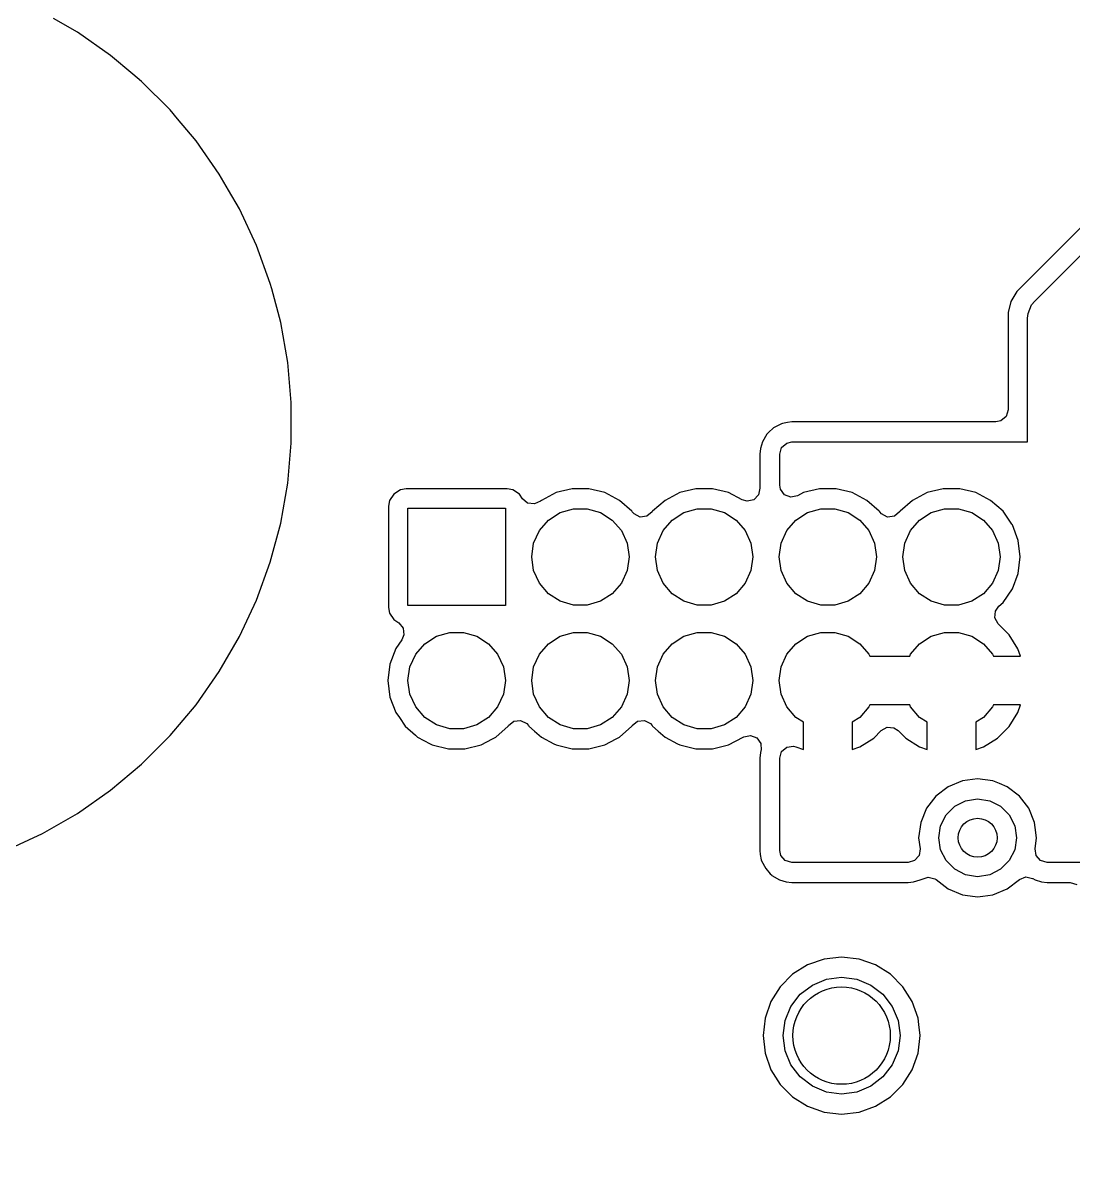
# Model space of a CAD drawing. Extents: x 116 to 183, y -110.2 to -37.6.
# Drawn here: x 129.14 to 139.92, y -65.82 to -54.12 of the extents above; entities that cross this region are included whole.
import ezdxf

# ---------------------------------------------------------------- set-up
doc = ezdxf.new("R2010")
doc.units = 0
doc.layers.add('BLACK', color=7, linetype='CONTINUOUS')

msp = doc.modelspace()

# ---------------------------------------------------------------- linework, layer by layer
at = {"layer": 'BLACK', "linetype": 'CONTINUOUS'}
for p, q in [((129.697114, -54.212902), (129.452409, -54.071621)), ((129.697115, -54.212903), (129.697114, -54.212902)), ((129.697131, -54.212913), (129.697115, -54.212903)), ((130.036917, -54.450834), (129.697131, -54.212913)), ((141.963384, -54.249512), (139.339513, -56.873383)), ((130.266213, -54.643237), (130.036917, -54.450834)), ((139.523223, -56.973223), (142.063223, -54.433224)), ((130.354689, -54.717477), (130.266213, -54.643237)), ((130.648013, -55.010801), (130.354689, -54.717477)), ((130.725242, -55.102839), (130.648013, -55.010801)), ((130.914655, -55.328572), (130.725242, -55.102839)), ((131.152576, -55.668358), (130.914655, -55.328572)), ((131.15258, -55.668365), (131.152576, -55.668358)), ((131.152588, -55.668376), (131.15258, -55.668365)), ((131.248374, -55.834282), (131.152588, -55.668376)), ((131.359996, -56.027616), (131.248374, -55.834282)), ((131.360009, -56.02764), (131.359996, -56.027616)), ((131.535305, -56.403566), (131.360009, -56.02764)), ((131.535306, -56.403571), (131.535305, -56.403566)), ((131.535311, -56.40358), (131.535306, -56.403571)), ((131.677189, -56.793386), (131.535311, -56.40358)), ((131.67719, -56.793392), (131.677189, -56.793386)), ((131.677192, -56.793396), (131.67719, -56.793392)), ((131.691718, -56.847608), (131.677192, -56.793396)), ((131.784553, -57.194074), (131.691718, -56.847608)), ((139.2802, -56.976117), (139.2495, -57.090691)), ((139.280201, -56.976112), (139.2802, -56.976117)), ((139.339509, -56.873389), (139.280201, -56.976112)), ((139.339513, -56.873383), (139.339509, -56.873389)), ((139.492137, -57.011102), (139.523223, -56.973223)), ((139.2495, -57.090691), (139.2495, -58.0905)), ((139.454804, -57.101227), (139.492133, -57.011107)), ((139.492133, -57.011107), (139.492137, -57.011102)), ((131.856586, -57.602595), (131.784553, -57.194074)), ((139.45, -57.15), (139.454804, -57.101227)), ((139.45, -58.42), (139.45, -57.15)), ((131.89274, -58.015839), (131.856586, -57.602595)), ((131.89274, -58.430661), (131.89274, -58.015839)), ((139.2495, -58.0905), (139.229815, -58.157539)), ((136.924624, -58.232891), (136.843916, -58.275899)), ((136.924627, -58.23289), (136.924624, -58.232891)), ((136.934825, -58.230397), (136.924627, -58.23289)), ((136.986313, -58.219197), (136.934825, -58.230397)), ((137.029992, -58.2145), (136.986313, -58.219197)), ((139.1255, -58.2145), (137.029992, -58.2145)), ((139.177011, -58.203294), (139.1255, -58.2145)), ((139.229815, -58.157539), (139.177011, -58.203294)), ((136.773154, -58.339249), (136.728511, -58.419059)), ((136.77316, -58.339242), (136.773154, -58.339249)), ((136.791104, -58.32166), (136.77316, -58.339242)), ((136.843913, -58.275901), (136.791104, -58.32166)), ((136.843916, -58.275899), (136.843913, -58.275901)), ((131.856586, -58.843905), (131.89274, -58.430661)), ((136.708825, -58.486102), (136.700502, -58.543992)), ((136.708826, -58.486096), (136.708825, -58.486101)), ((136.708825, -58.486101), (136.708825, -58.486102)), ((136.728509, -58.419064), (136.708826, -58.486096)), ((136.728511, -58.419059), (136.728509, -58.419064)), ((136.906, -58.544), (136.925685, -58.476961)), ((136.925685, -58.476961), (136.978489, -58.431206)), ((136.978489, -58.431206), (137.03, -58.42)), ((137.03, -58.42), (139.45, -58.42)), ((136.700502, -58.543992), (136.7005, -58.544003)), ((136.7005, -58.544003), (136.7005, -58.863033)), ((136.906, -58.863032), (136.906, -58.544)), ((131.784553, -59.252426), (131.856586, -58.843905)), ((132.945447, -58.955447), (132.901132, -59.021769)), ((133.011769, -58.911132), (132.945447, -58.955447)), ((133.01177, -58.911131), (133.011769, -58.911132)), ((133.070247, -58.8995), (133.01177, -58.911131)), ((133.070252, -58.8995), (133.070247, -58.8995)), ((134.109748, -58.8995), (133.070252, -58.8995)), ((134.109752, -58.8995), (134.109748, -58.8995)), ((134.168229, -58.911131), (134.109752, -58.8995)), ((134.16823, -58.911132), (134.168229, -58.911131)), ((134.234553, -58.955448), (134.16823, -58.911132)), ((134.265897, -59.002358), (134.234553, -58.955448)), ((134.609773, -58.94021), (134.459149, -59.019264)), ((134.774944, -58.8995), (134.609773, -58.94021)), ((134.945056, -58.8995), (134.774944, -58.8995)), ((135.110226, -58.94021), (134.945056, -58.8995)), ((135.260849, -59.019263), (135.110226, -58.94021)), ((135.879773, -58.94021), (135.72915, -59.019263)), ((136.044944, -58.8995), (135.879773, -58.94021)), ((136.215056, -58.8995), (136.044944, -58.8995)), ((136.380226, -58.94021), (136.215056, -58.8995)), ((136.521988, -59.014613), (136.380226, -58.94021)), ((136.689249, -58.962749), (136.640525, -59.012826)), ((136.703165, -58.894279), (136.689249, -58.962749)), ((136.7005, -58.863033), (136.703165, -58.894279)), ((136.91312, -58.904446), (136.906, -58.863032)), ((136.954064, -58.961061), (136.91312, -58.904446)), ((137.019118, -58.986554), (136.954064, -58.961061)), ((137.149773, -58.94021), (137.087626, -58.972828)), ((137.314944, -58.8995), (137.149773, -58.94021)), ((137.485056, -58.8995), (137.314944, -58.8995)), ((137.650226, -58.94021), (137.485056, -58.8995)), ((137.800849, -59.019263), (137.650226, -58.94021)), ((138.419773, -58.94021), (138.26915, -59.019263)), ((138.584944, -58.8995), (138.419773, -58.94021)), ((138.755056, -58.8995), (138.584944, -58.8995)), ((138.920226, -58.94021), (138.755056, -58.8995)), ((139.070849, -59.019263), (138.920226, -58.94021)), ((132.901131, -59.02177), (132.8895, -59.080247)), ((132.8895, -59.080247), (132.8895, -60.119752)), ((132.901132, -59.021769), (132.901131, -59.02177)), ((134.318726, -59.04682), (134.265897, -59.002358)), ((134.387989, -59.056005), (134.318726, -59.04682)), ((134.451223, -59.026286), (134.387989, -59.056005)), ((134.459147, -59.019266), (134.451223, -59.026286)), ((134.459149, -59.019264), (134.459147, -59.019266)), ((135.388184, -59.132072), (135.260849, -59.019263)), ((135.72915, -59.019263), (135.601815, -59.132072)), ((136.572461, -59.028611), (136.521988, -59.014613)), ((136.640525, -59.012826), (136.572461, -59.028611)), ((137.087626, -58.972828), (137.019118, -58.986554)), ((137.928184, -59.132072), (137.800849, -59.019263)), ((138.26915, -59.019263), (138.141815, -59.132072)), ((139.070852, -59.019266), (139.070849, -59.019263)), ((139.198183, -59.132071), (139.070852, -59.019266)), ((133.09, -60.1), (133.09, -59.1)), ((133.09, -59.1), (134.09, -59.1)), ((134.09, -59.1), (134.09, -60.1)), ((134.53257, -59.222125), (134.652292, -59.145184)), ((134.652292, -59.145184), (134.788843, -59.105089)), ((134.788843, -59.105089), (134.931157, -59.105089)), ((134.931157, -59.105089), (135.067708, -59.145184)), ((135.067708, -59.145184), (135.18743, -59.222125)), ((135.392951, -59.138978), (135.388184, -59.132072)), ((135.410753, -59.159523), (135.392951, -59.138978)), ((135.473317, -59.190627), (135.410753, -59.159523)), ((135.542766, -59.182968), (135.473317, -59.190627)), ((135.597049, -59.138978), (135.542766, -59.182968)), ((135.601815, -59.132072), (135.597049, -59.138978)), ((135.80257, -59.222125), (135.922292, -59.145184)), ((135.922292, -59.145184), (136.058843, -59.105089)), ((136.058843, -59.105089), (136.201157, -59.105089)), ((136.201157, -59.105089), (136.337708, -59.145184)), ((136.337708, -59.145184), (136.45743, -59.222125)), ((137.07257, -59.222125), (137.192292, -59.145184)), ((137.192292, -59.145184), (137.328843, -59.105089)), ((137.328843, -59.105089), (137.471157, -59.105089)), ((137.471157, -59.105089), (137.607708, -59.145184)), ((137.607708, -59.145184), (137.72743, -59.222125)), ((137.932951, -59.138978), (137.928184, -59.132072)), ((137.950753, -59.159523), (137.932951, -59.138978)), ((138.013317, -59.190627), (137.950753, -59.159523)), ((138.082766, -59.182968), (138.013317, -59.190627)), ((138.137049, -59.138978), (138.082766, -59.182968)), ((138.141815, -59.132072), (138.137049, -59.138978)), ((138.34257, -59.222125), (138.462292, -59.145184)), ((138.462292, -59.145184), (138.598843, -59.105089)), ((138.598843, -59.105089), (138.741157, -59.105089)), ((138.741157, -59.105089), (138.877708, -59.145184)), ((138.877708, -59.145184), (138.99743, -59.222125)), ((139.260476, -59.222318), (139.198183, -59.132071)), ((131.677189, -59.653114), (131.784553, -59.252426)), ((134.439373, -59.32968), (134.53257, -59.222125)), ((135.18743, -59.222125), (135.280627, -59.32968)), ((135.709373, -59.32968), (135.80257, -59.222125)), ((136.45743, -59.222125), (136.550627, -59.32968)), ((136.979373, -59.32968), (137.07257, -59.222125)), ((137.72743, -59.222125), (137.820627, -59.32968)), ((138.249373, -59.32968), (138.34257, -59.222125)), ((138.99743, -59.222125), (139.090627, -59.32968)), ((139.289288, -59.264059), (139.260476, -59.222318)), ((139.294818, -59.27207), (139.289288, -59.264059)), ((139.35514, -59.431128), (139.294818, -59.27207)), ((134.380254, -59.459134), (134.439373, -59.32968)), ((135.280627, -59.32968), (135.339746, -59.459134)), ((135.650254, -59.459134), (135.709373, -59.32968)), ((136.550627, -59.32968), (136.609746, -59.459134)), ((136.920254, -59.459134), (136.979373, -59.32968)), ((137.820627, -59.32968), (137.879746, -59.459134)), ((138.190254, -59.459134), (138.249373, -59.32968)), ((139.090627, -59.32968), (139.149746, -59.459134)), ((139.375645, -59.6), (139.35514, -59.431128)), ((134.36, -59.6), (134.380254, -59.459134)), ((135.339746, -59.459134), (135.36, -59.6)), ((135.63, -59.6), (135.650254, -59.459134)), ((136.609746, -59.459134), (136.63, -59.6)), ((136.9, -59.6), (136.920254, -59.459134)), ((137.879746, -59.459134), (137.9, -59.6)), ((138.17, -59.6), (138.190254, -59.459134)), ((139.149746, -59.459134), (139.17, -59.6)), ((131.535311, -60.04292), (131.677189, -59.653114)), ((134.380254, -59.740866), (134.36, -59.6)), ((135.36, -59.6), (135.339746, -59.740866)), ((135.650254, -59.740866), (135.63, -59.6)), ((136.63, -59.6), (136.609746, -59.740866)), ((136.920254, -59.740866), (136.9, -59.6)), ((137.9, -59.6), (137.879746, -59.740866)), ((138.190254, -59.740866), (138.17, -59.6)), ((139.17, -59.6), (139.149746, -59.740866)), ((139.35514, -59.768872), (139.375645, -59.6)), ((134.439373, -59.87032), (134.380254, -59.740866)), ((135.339746, -59.740866), (135.280627, -59.87032)), ((135.709373, -59.87032), (135.650254, -59.740866)), ((136.609746, -59.740866), (136.550627, -59.87032)), ((136.979373, -59.87032), (136.920254, -59.740866)), ((137.879746, -59.740866), (137.820627, -59.87032)), ((138.249373, -59.87032), (138.190254, -59.740866)), ((139.149746, -59.740866), (139.090627, -59.87032)), ((139.294818, -59.92793), (139.35514, -59.768872)), ((134.53257, -59.977875), (134.439373, -59.87032)), ((135.280627, -59.87032), (135.18743, -59.977875)), ((135.80257, -59.977875), (135.709373, -59.87032)), ((136.550627, -59.87032), (136.45743, -59.977875)), ((137.07257, -59.977875), (136.979373, -59.87032)), ((137.820627, -59.87032), (137.72743, -59.977875)), ((138.34257, -59.977875), (138.249373, -59.87032)), ((139.090627, -59.87032), (138.99743, -59.977875)), ((134.652292, -60.054816), (134.53257, -59.977875)), ((135.18743, -59.977875), (135.067708, -60.054816)), ((135.922292, -60.054816), (135.80257, -59.977875)), ((136.45743, -59.977875), (136.337708, -60.054816)), ((137.192292, -60.054816), (137.07257, -59.977875)), ((137.72743, -59.977875), (137.607708, -60.054816)), ((138.462292, -60.054816), (138.34257, -59.977875)), ((138.99743, -59.977875), (138.877708, -60.054816)), ((139.198183, -60.067929), (139.294818, -59.92793)), ((131.360009, -60.418859), (131.535305, -60.042933)), ((131.535305, -60.042932), (131.535311, -60.04292)), ((131.535305, -60.042933), (131.535305, -60.042932)), ((132.8895, -60.119752), (132.901131, -60.178229)), ((134.09, -60.1), (133.09, -60.1)), ((134.788843, -60.094911), (134.652292, -60.054816)), ((134.931157, -60.094911), (134.788843, -60.094911)), ((135.067708, -60.054816), (134.931157, -60.094911)), ((136.058843, -60.094911), (135.922292, -60.054816)), ((136.201157, -60.094911), (136.058843, -60.094911)), ((136.337708, -60.054816), (136.201157, -60.094911)), ((137.328843, -60.094911), (137.192292, -60.054816)), ((137.471157, -60.094911), (137.328843, -60.094911)), ((137.607708, -60.054816), (137.471157, -60.094911)), ((138.598843, -60.094911), (138.462292, -60.054816)), ((138.741157, -60.094911), (138.598843, -60.094911)), ((138.877708, -60.054816), (138.741157, -60.094911)), ((139.119876, -60.156702), (139.153832, -60.10722)), ((139.153832, -60.10722), (139.198183, -60.067929)), ((132.901131, -60.178229), (132.901132, -60.17823)), ((132.901132, -60.17823), (132.945447, -60.244552)), ((132.945447, -60.244552), (132.994824, -60.277545)), ((139.114892, -60.226394), (139.119876, -60.156702)), ((139.148377, -60.287717), (139.114892, -60.226394)), ((132.994824, -60.277545), (133.039629, -60.331158)), ((133.039629, -60.331158), (133.048336, -60.400483)), ((139.260084, -60.399424), (139.148377, -60.287717)), ((131.152588, -60.778124), (131.36, -60.418877)), ((131.36, -60.418877), (131.360004, -60.418867)), ((131.360004, -60.418867), (131.360009, -60.418859)), ((133.027983, -60.451087), (132.965183, -60.542068)), ((133.048336, -60.400483), (133.027983, -60.451087)), ((133.26257, -60.492125), (133.382292, -60.415184)), ((133.382292, -60.415184), (133.518843, -60.375089)), ((133.518843, -60.375089), (133.661157, -60.375089)), ((133.661157, -60.375089), (133.797708, -60.415184)), ((133.797708, -60.415184), (133.91743, -60.492125)), ((134.53257, -60.492125), (134.652292, -60.415184)), ((134.652292, -60.415184), (134.788843, -60.375089)), ((134.788843, -60.375089), (134.931157, -60.375089)), ((134.931157, -60.375089), (135.067708, -60.415184)), ((135.067708, -60.415184), (135.18743, -60.492125)), ((135.80257, -60.492125), (135.922292, -60.415184)), ((135.922292, -60.415184), (136.058843, -60.375089)), ((136.058843, -60.375089), (136.201157, -60.375089)), ((136.201157, -60.375089), (136.337708, -60.415184)), ((136.337708, -60.415184), (136.45743, -60.492125)), ((137.07257, -60.492125), (137.192292, -60.415184)), ((137.192292, -60.415184), (137.328843, -60.375089)), ((137.328843, -60.375089), (137.471157, -60.375089)), ((137.471157, -60.375089), (137.607708, -60.415184)), ((137.607708, -60.415184), (137.72743, -60.492125)), ((138.34257, -60.492125), (138.462292, -60.415184)), ((138.462292, -60.415184), (138.598843, -60.375089)), ((138.598843, -60.375089), (138.741157, -60.375089)), ((138.741157, -60.375089), (138.877708, -60.415184)), ((138.877708, -60.415184), (138.99743, -60.492125)), ((139.350003, -60.54253), (139.260084, -60.399424)), ((132.965182, -60.542068), (132.90486, -60.701125)), ((132.965183, -60.542068), (132.965182, -60.542068)), ((133.110254, -60.729134), (133.169373, -60.59968)), ((133.169373, -60.59968), (133.26257, -60.492125)), ((133.91743, -60.492125), (134.010627, -60.59968)), ((134.010627, -60.59968), (134.069746, -60.729134)), ((134.380254, -60.729134), (134.439373, -60.59968)), ((134.439373, -60.59968), (134.53257, -60.492125)), ((135.18743, -60.492125), (135.280627, -60.59968)), ((135.280627, -60.59968), (135.339746, -60.729134)), ((135.650254, -60.729134), (135.709373, -60.59968)), ((135.709373, -60.59968), (135.80257, -60.492125)), ((136.45743, -60.492125), (136.550627, -60.59968)), ((136.550627, -60.59968), (136.609746, -60.729134)), ((136.920254, -60.729134), (136.979373, -60.59968)), ((136.979373, -60.59968), (137.07257, -60.492125)), ((137.72743, -60.492125), (137.820627, -60.59968)), ((137.820627, -60.59968), (137.829907, -60.62)), ((138.240093, -60.62), (138.249373, -60.59968)), ((138.249373, -60.59968), (138.34257, -60.492125)), ((138.99743, -60.492125), (139.090627, -60.59968)), ((139.090627, -60.59968), (139.099907, -60.62)), ((139.377111, -60.619999), (139.350003, -60.54253)), ((132.904859, -60.70113), (132.884355, -60.87)), ((132.90486, -60.701125), (132.904859, -60.70113)), ((137.829907, -60.62), (138.240093, -60.62)), ((139.099907, -60.62), (139.377112, -60.62)), ((139.377112, -60.62), (139.377111, -60.619999)), ((130.914656, -61.117926), (131.152588, -60.778124)), ((133.09, -60.87), (133.110254, -60.729134)), ((134.069746, -60.729134), (134.09, -60.87)), ((134.36, -60.87), (134.380254, -60.729134)), ((135.339746, -60.729134), (135.36, -60.87)), ((135.63, -60.87), (135.650254, -60.729134)), ((136.609746, -60.729134), (136.63, -60.87)), ((136.9, -60.87), (136.920254, -60.729134)), ((132.884355, -60.87), (132.904859, -61.038869)), ((133.110254, -61.010866), (133.09, -60.87)), ((134.09, -60.87), (134.069746, -61.010866)), ((134.380254, -61.010866), (134.36, -60.87)), ((135.36, -60.87), (135.339746, -61.010866)), ((135.650254, -61.010866), (135.63, -60.87)), ((136.63, -60.87), (136.609746, -61.010866)), ((136.920254, -61.010866), (136.9, -60.87)), ((132.904859, -61.038869), (132.90486, -61.038874)), ((132.90486, -61.038874), (132.965182, -61.197931)), ((133.169373, -61.14032), (133.110254, -61.010866)), ((134.069746, -61.010866), (134.010627, -61.14032)), ((134.439373, -61.14032), (134.380254, -61.010866)), ((135.339746, -61.010866), (135.280627, -61.14032)), ((135.709373, -61.14032), (135.650254, -61.010866)), ((136.609746, -61.010866), (136.550627, -61.14032)), ((136.979373, -61.14032), (136.920254, -61.010866)), ((130.648013, -61.435699), (130.914656, -61.117926)), ((133.26257, -61.247875), (133.169373, -61.14032)), ((134.010627, -61.14032), (133.91743, -61.247875)), ((134.53257, -61.247875), (134.439373, -61.14032)), ((135.280627, -61.14032), (135.18743, -61.247875)), ((135.80257, -61.247875), (135.709373, -61.14032)), ((136.550627, -61.14032), (136.45743, -61.247875)), ((137.07257, -61.247875), (136.979373, -61.14032)), ((137.820627, -61.14032), (137.72743, -61.247875)), ((137.829907, -61.12), (137.820627, -61.14032)), ((138.240093, -61.12), (137.829907, -61.12)), ((138.249373, -61.14032), (138.240093, -61.12)), ((138.34257, -61.247875), (138.249373, -61.14032)), ((139.090627, -61.14032), (138.99743, -61.247875)), ((139.099907, -61.12), (139.090627, -61.14032)), ((139.377111, -61.12), (139.099907, -61.12)), ((139.350003, -61.197469), (139.377111, -61.12)), ((132.965182, -61.197931), (133.001508, -61.250557)), ((133.001508, -61.250557), (133.061817, -61.337929)), ((133.382292, -61.324816), (133.26257, -61.247875)), ((133.91743, -61.247875), (133.797708, -61.324816)), ((134.12295, -61.331021), (134.17723, -61.287033)), ((134.17723, -61.287033), (134.246678, -61.279372)), ((134.246678, -61.279372), (134.309244, -61.310473)), ((134.652292, -61.324816), (134.53257, -61.247875)), ((135.18743, -61.247875), (135.067708, -61.324816)), ((135.39295, -61.331021), (135.44723, -61.287033)), ((135.44723, -61.287033), (135.516678, -61.279372)), ((135.516678, -61.279372), (135.579244, -61.310473)), ((135.922292, -61.324816), (135.80257, -61.247875)), ((136.45743, -61.247875), (136.337708, -61.324816)), ((137.15, -61.297636), (137.07257, -61.247875)), ((137.15, -61.57711), (137.15, -61.297636)), ((137.72743, -61.247875), (137.65, -61.297636)), ((137.65, -61.297636), (137.65, -61.57711)), ((138.42, -61.297636), (138.34257, -61.247875)), ((138.42, -61.57711), (138.42, -61.297636)), ((138.99743, -61.247875), (138.92, -61.297636)), ((138.92, -61.297636), (138.92, -61.57711)), ((139.260084, -61.340575), (139.350003, -61.197469)), ((133.061817, -61.337929), (133.167505, -61.43156)), ((133.518843, -61.364911), (133.382292, -61.324816)), ((133.661157, -61.364911), (133.518843, -61.364911)), ((133.797708, -61.324816), (133.661157, -61.364911)), ((133.990852, -61.450734), (134.118183, -61.337929)), ((134.118183, -61.337929), (134.12295, -61.331021)), ((134.309244, -61.310473), (134.327046, -61.331017)), ((134.327046, -61.331017), (134.331817, -61.337929)), ((134.331817, -61.337929), (134.388653, -61.388281)), ((134.388653, -61.388281), (134.45915, -61.450736)), ((134.788843, -61.364911), (134.652292, -61.324816)), ((134.931157, -61.364911), (134.788843, -61.364911)), ((135.067708, -61.324816), (134.931157, -61.364911)), ((135.260852, -61.450734), (135.388183, -61.337929)), ((135.388183, -61.337929), (135.39295, -61.331021)), ((135.579244, -61.310473), (135.597046, -61.331017)), ((135.597046, -61.331017), (135.601817, -61.337929)), ((135.601817, -61.337929), (135.658653, -61.388281)), ((135.658653, -61.388281), (135.72915, -61.450736)), ((136.058843, -61.364911), (135.922292, -61.324816)), ((136.201157, -61.364911), (136.058843, -61.364911)), ((136.337708, -61.324816), (136.201157, -61.364911)), ((137.870575, -61.460084), (137.947319, -61.383341)), ((137.947319, -61.383341), (138.008642, -61.349856)), ((138.008642, -61.349856), (138.078334, -61.35484)), ((138.078334, -61.35484), (138.122681, -61.383341)), ((138.122681, -61.383341), (138.199424, -61.460084)), ((139.140575, -61.460084), (139.260084, -61.340575)), ((130.354689, -61.729023), (130.648013, -61.435699)), ((133.167505, -61.43156), (133.18915, -61.450736)), ((133.18915, -61.450736), (133.317227, -61.517956)), ((133.317227, -61.517956), (133.339775, -61.52979)), ((133.339775, -61.52979), (133.504944, -61.5705)), ((133.675056, -61.5705), (133.840225, -61.52979)), ((133.840225, -61.52979), (133.958216, -61.467863)), ((133.958216, -61.467863), (133.990849, -61.450736)), ((133.990849, -61.450736), (133.99085, -61.450734)), ((133.99085, -61.450734), (133.990852, -61.450734)), ((134.45915, -61.450736), (134.587227, -61.517956)), ((134.587227, -61.517956), (134.609775, -61.52979)), ((134.609775, -61.52979), (134.774944, -61.5705)), ((134.945056, -61.5705), (135.110225, -61.52979)), ((135.110225, -61.52979), (135.228216, -61.467863)), ((135.228216, -61.467863), (135.260849, -61.450736)), ((135.260849, -61.450736), (135.26085, -61.450734)), ((135.26085, -61.450734), (135.260852, -61.450734)), ((135.72915, -61.450736), (135.857227, -61.517956)), ((135.857227, -61.517956), (135.879775, -61.52979)), ((135.879775, -61.52979), (136.044944, -61.5705)), ((136.215056, -61.5705), (136.380225, -61.52979)), ((136.380225, -61.52979), (136.530852, -61.450734)), ((136.530852, -61.450733), (136.537029, -61.447492)), ((136.530852, -61.450734), (136.530852, -61.450733)), ((136.537029, -61.447492), (136.605537, -61.433766)), ((136.605537, -61.433766), (136.67059, -61.459258)), ((136.67059, -61.459258), (136.711535, -61.515874)), ((136.711535, -61.515874), (136.715371, -61.585638)), ((137.727473, -61.550002), (137.870575, -61.460084)), ((138.199424, -61.460084), (138.342526, -61.550002)), ((138.997473, -61.550002), (139.140575, -61.460084)), ((133.504944, -61.5705), (133.675056, -61.5705)), ((134.774944, -61.5705), (134.945056, -61.5705)), ((136.044944, -61.5705), (136.215056, -61.5705)), ((136.708825, -61.608596), (136.70068, -61.665247)), ((136.708826, -61.608588), (136.708825, -61.608596)), ((136.713632, -61.592224), (136.708826, -61.608588)), ((136.715371, -61.585638), (136.713632, -61.592224)), ((136.906, -61.666494), (136.925685, -61.599455)), ((136.925685, -61.599455), (136.978489, -61.5537)), ((136.978489, -61.5537), (137.047647, -61.543756)), ((137.047647, -61.543756), (137.070954, -61.549452)), ((137.070954, -61.549452), (137.15, -61.57711)), ((137.65, -61.57711), (137.727473, -61.550002)), ((138.342526, -61.550002), (138.419999, -61.57711)), ((138.419999, -61.57711), (138.42, -61.57711)), ((138.92, -61.57711), (138.997473, -61.550002)), ((130.036916, -61.995666), (130.354689, -61.729023)), ((136.70068, -61.665247), (136.7005, -61.666497)), ((136.7005, -61.666497), (136.7005, -62.614007)), ((136.906, -62.614), (136.906, -61.666494)), ((138.937999, -61.878318), (138.781239, -61.898955)), ((138.938001, -61.878318), (138.937999, -61.878318)), ((139.09476, -61.898955), (138.938001, -61.878318)), ((129.697114, -62.233598), (130.036916, -61.995666)), ((138.63516, -61.959463), (138.509718, -62.055718)), ((138.781237, -61.898956), (138.63516, -61.959463)), ((138.781239, -61.898955), (138.781237, -61.898956)), ((139.094762, -61.898956), (139.09476, -61.898955)), ((139.162852, -61.92716), (139.094762, -61.898956)), ((139.240841, -61.959464), (139.162852, -61.92716)), ((139.366282, -62.055718), (139.240841, -61.959464)), ((138.509718, -62.055718), (138.413463, -62.18116)), ((138.702886, -62.160393), (138.814393, -62.103577)), ((138.814393, -62.103577), (138.938, -62.084)), ((138.938, -62.084), (139.061607, -62.103577)), ((139.061607, -62.103577), (139.173114, -62.160393)), ((139.462536, -62.181159), (139.366282, -62.055718)), ((129.337867, -62.44101), (129.697114, -62.233598)), ((138.413463, -62.18116), (138.352956, -62.327237)), ((138.614393, -62.248886), (138.702886, -62.160393)), ((139.173114, -62.160393), (139.261607, -62.248886)), ((139.523044, -62.327238), (139.462536, -62.181159)), ((138.352955, -62.327239), (138.332318, -62.483998)), ((138.352956, -62.327237), (138.352955, -62.327239)), ((138.538, -62.484), (138.557577, -62.360393)), ((138.557577, -62.360393), (138.614393, -62.248886)), ((139.261607, -62.248886), (139.318423, -62.360393)), ((139.318423, -62.360393), (139.338, -62.484)), ((139.529923, -62.379492), (139.523044, -62.327238)), ((128.961923, -62.616315), (129.337849, -62.441019)), ((129.337849, -62.441019), (129.337857, -62.441014)), ((129.337857, -62.441014), (129.337867, -62.44101)), ((139.543682, -62.483998), (139.529923, -62.379492)), ((138.332318, -62.483998), (138.332318, -62.484001)), ((138.332318, -62.484001), (138.347302, -62.597815)), ((138.557577, -62.607607), (138.538, -62.484)), ((139.338, -62.484), (139.318423, -62.607607)), ((139.528698, -62.597815), (139.543682, -62.484001)), ((139.543682, -62.484001), (139.543682, -62.483998)), ((136.7005, -62.614007), (136.705197, -62.657686)), ((136.705197, -62.657686), (136.716397, -62.709174)), ((136.716397, -62.709174), (136.71889, -62.719372)), ((136.917206, -62.665511), (136.906, -62.614)), ((136.962961, -62.718315), (136.917206, -62.665511)), ((138.336536, -62.66685), (138.290156, -62.719106)), ((138.347302, -62.597815), (138.336536, -62.66685)), ((138.614393, -62.719114), (138.557577, -62.607607)), ((139.318423, -62.607607), (139.261607, -62.719114)), ((139.538843, -62.665511), (139.528698, -62.597815)), ((139.584598, -62.718315), (139.538843, -62.665511)), ((136.71889, -62.719372), (136.718891, -62.719375)), ((136.718891, -62.719375), (136.761899, -62.800083)), ((136.761899, -62.800083), (136.761901, -62.800086)), ((136.761901, -62.800086), (136.80766, -62.852895)), ((137.03, -62.738), (136.962961, -62.718315)), ((138.224363, -62.738), (137.03, -62.738)), ((138.290156, -62.719106), (138.224363, -62.738)), ((138.702886, -62.807607), (138.614393, -62.719114)), ((138.814393, -62.864423), (138.702886, -62.807607)), ((139.173114, -62.807607), (139.061607, -62.864423)), ((139.261607, -62.719114), (139.173114, -62.807607)), ((139.651637, -62.738), (139.584598, -62.718315)), ((140.212, -62.738), (139.651637, -62.738)), ((136.80766, -62.852895), (136.82019, -62.865683)), ((136.82019, -62.865683), (136.825246, -62.870843)), ((136.825246, -62.870843), (136.825247, -62.870844)), ((136.825247, -62.870844), (136.825249, -62.870845)), ((136.825249, -62.870845), (136.904655, -62.915262)), ((136.904655, -62.915262), (136.905063, -62.91549)), ((136.905063, -62.91549), (136.972102, -62.935175)), ((136.972102, -62.935175), (137.03, -62.9435)), ((137.03, -62.9435), (137.030004, -62.9435)), ((137.030004, -62.9435), (138.22436, -62.9435)), ((138.22436, -62.9435), (138.224363, -62.9435)), ((138.224363, -62.9435), (138.281085, -62.935517)), ((138.281085, -62.935517), (138.346878, -62.916623)), ((138.346878, -62.916623), (138.369443, -62.908695)), ((138.369443, -62.908695), (138.36945, -62.908689)), ((138.36945, -62.908689), (138.377231, -62.904648)), ((138.377231, -62.904648), (138.378548, -62.907183)), ((138.378548, -62.907183), (138.4309, -62.888956)), ((138.4309, -62.888956), (138.498831, -62.905303)), ((138.498831, -62.905303), (138.512506, -62.914421)), ((138.512506, -62.914421), (138.635159, -63.008536)), ((138.938, -62.884), (138.814393, -62.864423)), ((139.061607, -62.864423), (138.938, -62.884)), ((139.240841, -63.008536), (139.366282, -62.912282)), ((139.366282, -62.912282), (139.366284, -62.912278)), ((139.366284, -62.912278), (139.36673, -62.911937)), ((139.36673, -62.911937), (139.431899, -62.886743)), ((139.431899, -62.886743), (139.500344, -62.900781)), ((139.500344, -62.900781), (139.502694, -62.902062)), ((139.502694, -62.902062), (139.5267, -62.91549)), ((139.5267, -62.91549), (139.593739, -62.935175)), ((139.593739, -62.935175), (139.651637, -62.9435)), ((139.651637, -62.9435), (139.8875, -62.9435)), ((139.8875, -62.9435), (139.954539, -62.963185)), ((138.635159, -63.008536), (138.781238, -63.069044)), ((139.094762, -63.069044), (139.240841, -63.008536)), ((138.781238, -63.069044), (138.859619, -63.079363)), ((138.859619, -63.079363), (138.937999, -63.089682)), ((138.937999, -63.089682), (138.938, -63.089682)), ((138.938, -63.089682), (138.938001, -63.089682)), ((138.938001, -63.089682), (138.990254, -63.082802)), ((138.990254, -63.082802), (139.094762, -63.069044)), ((137.361745, -63.730631), (137.191476, -63.790211)), ((137.36175, -63.73063), (137.361745, -63.730631)), ((137.540996, -63.710435), (137.36175, -63.73063)), ((137.541004, -63.710435), (137.540996, -63.710435)), ((137.720249, -63.73063), (137.541004, -63.710435)), ((137.720254, -63.730631), (137.720249, -63.73063)), ((137.890523, -63.790211), (137.720254, -63.730631)), ((137.191476, -63.790211), (137.038737, -63.886184)), ((138.043262, -63.886184), (137.890523, -63.790211)), ((137.038737, -63.886184), (136.911184, -64.013737)), ((137.116736, -64.091736), (137.241, -63.996385)), ((137.241, -63.996385), (137.385709, -63.936445)), ((137.385709, -63.936445), (137.541, -63.916)), ((137.541, -63.916), (137.696291, -63.936445)), ((137.696291, -63.936445), (137.841, -63.996385)), ((137.841, -63.996385), (137.965264, -64.091736)), ((138.170815, -64.013737), (138.043262, -63.886184)), ((136.911184, -64.013737), (136.815211, -64.166476)), ((137.021385, -64.216), (137.116736, -64.091736)), ((137.965264, -64.091736), (138.060615, -64.216)), ((138.266788, -64.166476), (138.170815, -64.013737)), ((136.815211, -64.166476), (136.755631, -64.336745)), ((136.961445, -64.360709), (137.021385, -64.216)), ((138.060615, -64.216), (138.120555, -64.360709)), ((138.326368, -64.336745), (138.266788, -64.166476)), ((136.75563, -64.33675), (136.735435, -64.515996)), ((136.755631, -64.336745), (136.75563, -64.33675)), ((138.326369, -64.33675), (138.326368, -64.336745)), ((138.333739, -64.402167), (138.326369, -64.33675)), ((136.941, -64.516), (136.961445, -64.360709)), ((138.120555, -64.360709), (138.141, -64.516)), ((138.346565, -64.516), (138.333739, -64.402167)), ((136.735435, -64.515996), (136.735435, -64.516003)), ((136.735435, -64.516003), (136.75563, -64.695249)), ((136.961445, -64.671291), (136.941, -64.516)), ((138.141, -64.516), (138.120555, -64.671291)), ((138.326368, -64.695255), (138.346565, -64.516)), ((136.75563, -64.695249), (136.755631, -64.695254)), ((136.755631, -64.695254), (136.815211, -64.865523)), ((137.021385, -64.816), (136.961445, -64.671291)), ((138.120555, -64.671291), (138.060615, -64.816)), ((138.266789, -64.865522), (138.326368, -64.695255)), ((137.116736, -64.940264), (137.021385, -64.816)), ((138.060615, -64.816), (137.965264, -64.940264)), ((136.815211, -64.865523), (136.911184, -65.018262)), ((138.170816, -65.018262), (138.266789, -64.865522)), ((136.911184, -65.018262), (137.038738, -65.145816)), ((137.241, -65.035615), (137.116736, -64.940264)), ((137.385709, -65.095555), (137.241, -65.035615)), ((137.841, -65.035615), (137.696291, -65.095555)), ((137.965264, -64.940264), (137.841, -65.035615)), ((138.043262, -65.145816), (138.170816, -65.018262)), ((137.038738, -65.145816), (137.191478, -65.241789)), ((137.541, -65.116), (137.385709, -65.095555)), ((137.696291, -65.095555), (137.541, -65.116)), ((137.890522, -65.241789), (138.043262, -65.145816)), ((137.191478, -65.241789), (137.361745, -65.301368)), ((137.720255, -65.301368), (137.890522, -65.241789)), ((137.361745, -65.301368), (137.36175, -65.301369)), ((137.36175, -65.301369), (137.540996, -65.321565)), ((137.540996, -65.321565), (137.541, -65.321565)), ((137.541, -65.321565), (137.541004, -65.321565)), ((137.541004, -65.321565), (137.720249, -65.301369)), ((137.720249, -65.301369), (137.720252, -65.301368)), ((137.720252, -65.301368), (137.720255, -65.301368))]:
    msp.add_line(p, q, dxfattribs=at)
at = {"layer": 'BLACK'}
for centre, radius in [((138.938, -62.484), 0.2), ((137.541, -64.516), 0.5)]:
    msp.add_circle(centre, radius, dxfattribs=at)
msp.add_arc((149.450502, -71.074296), 33.5, 0, 180, dxfattribs=at)

doc.saveas('drawing.dxf')
